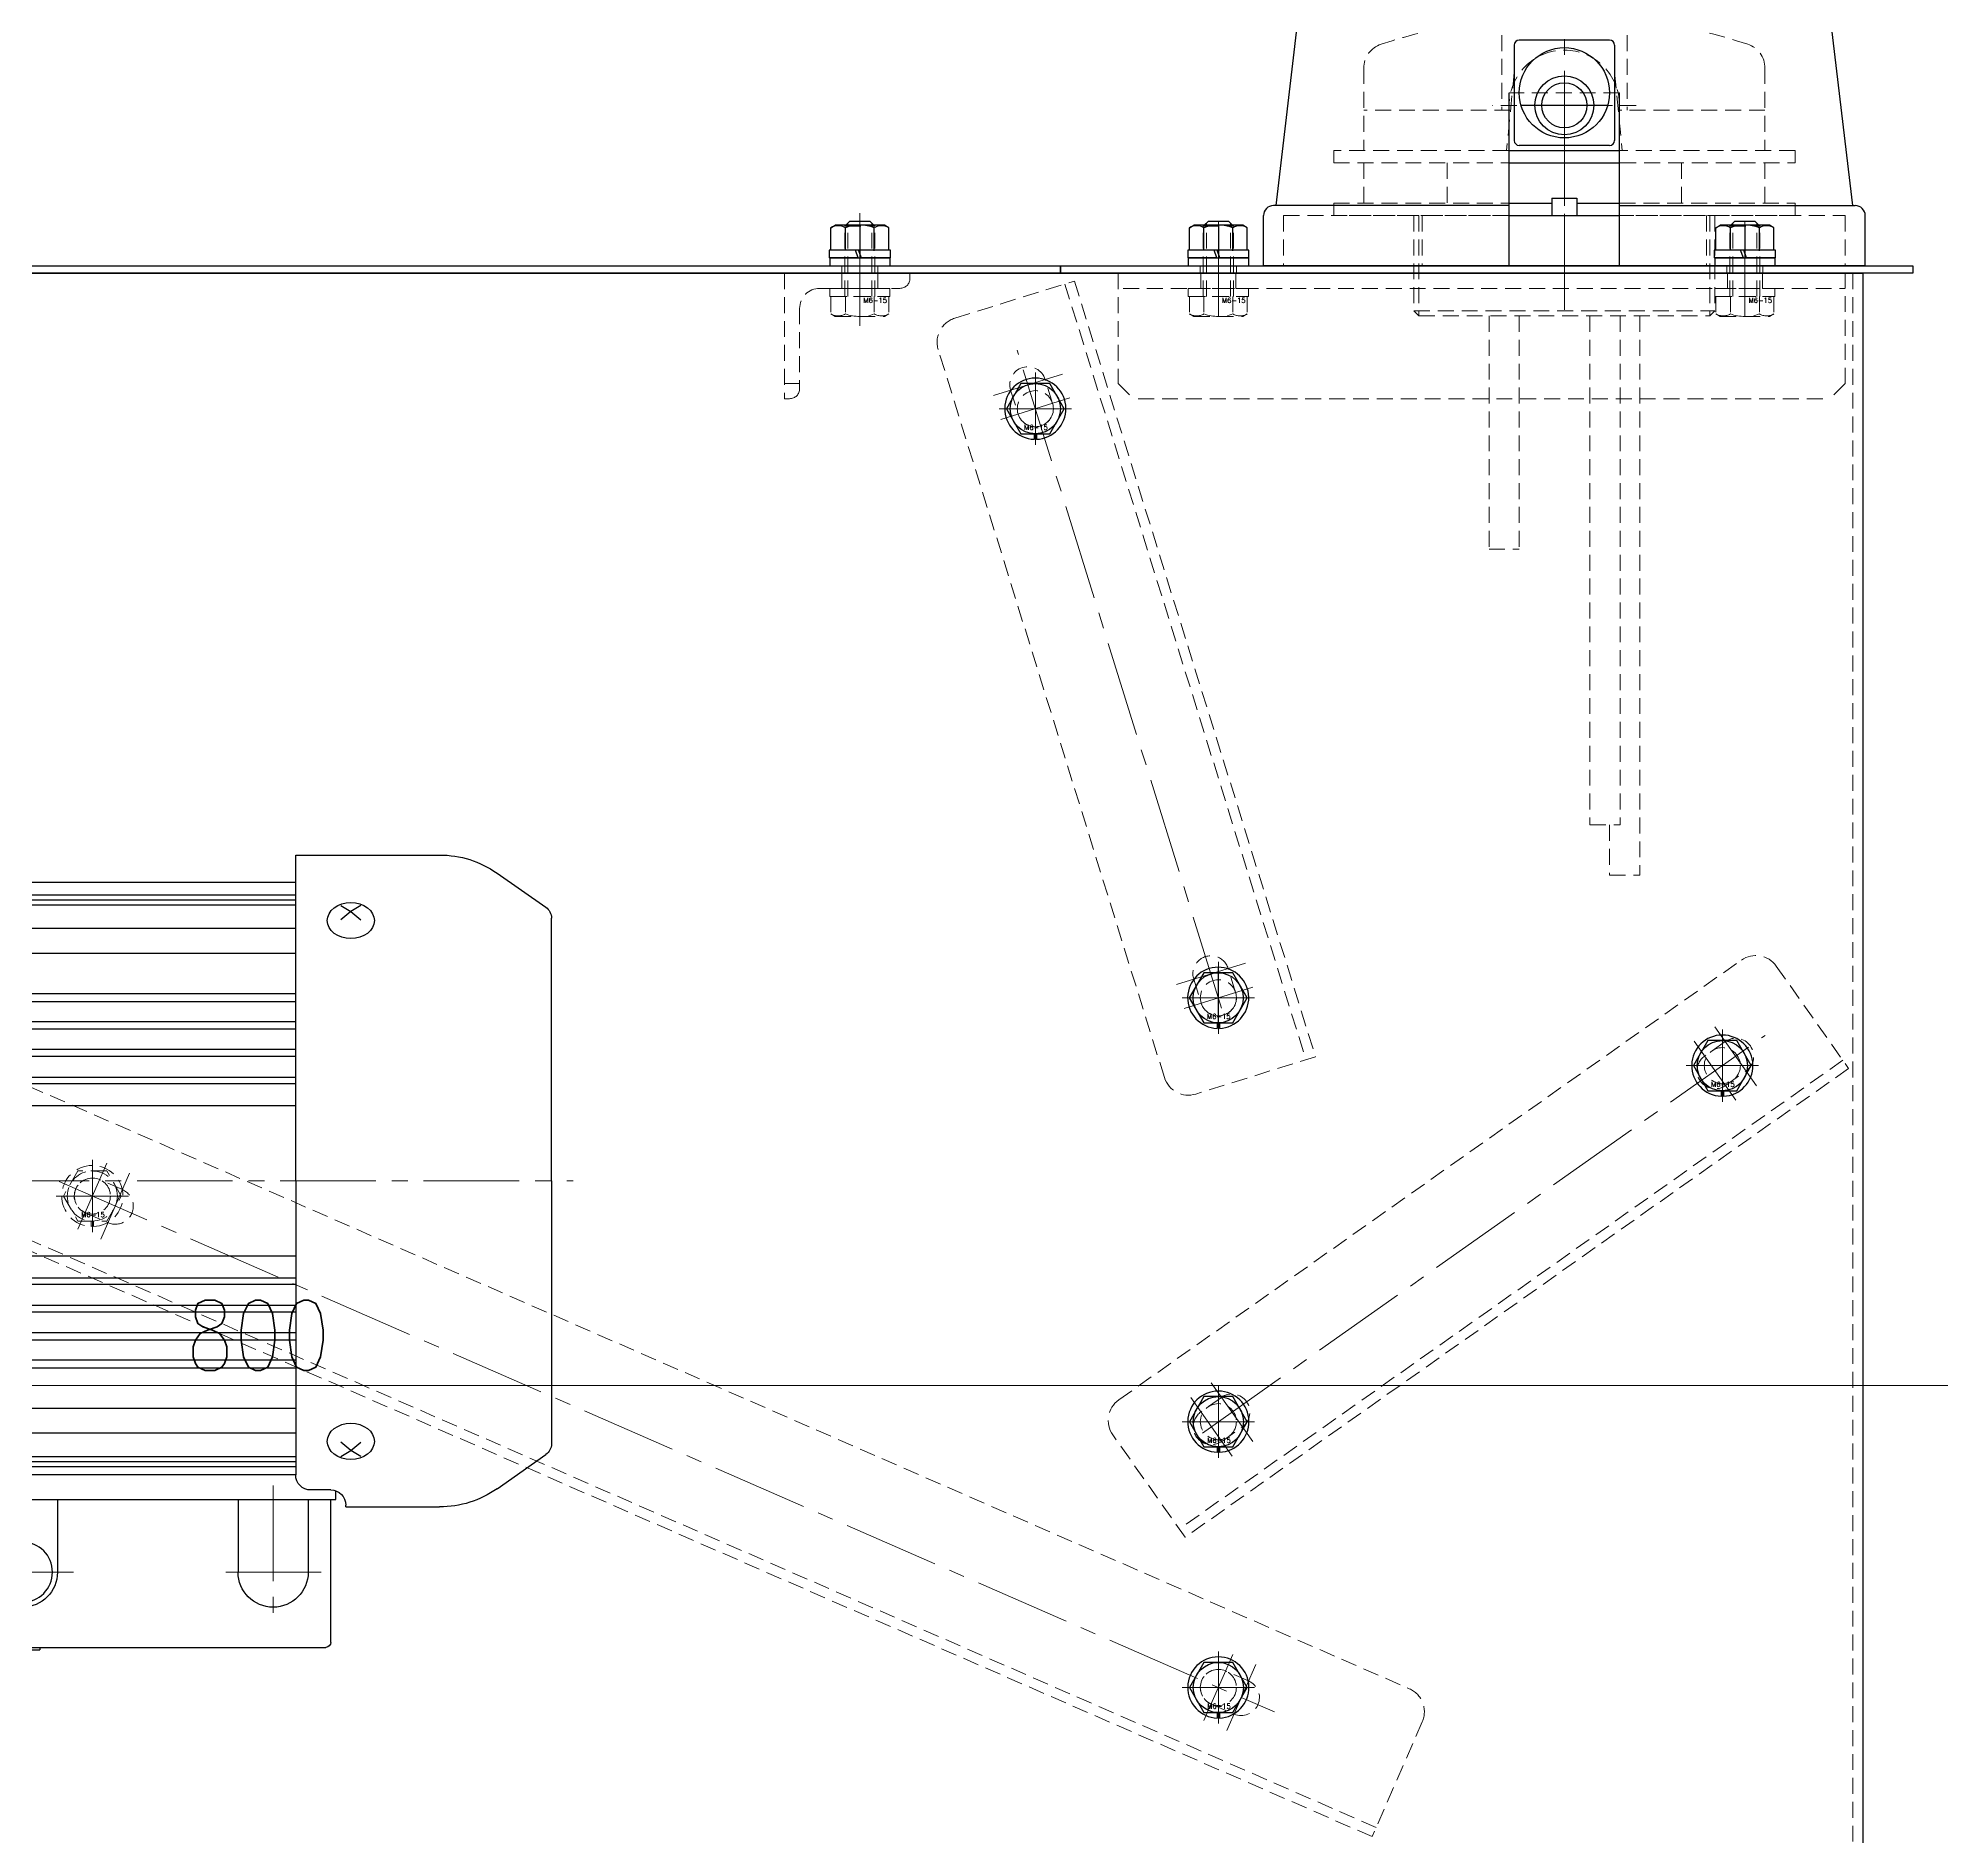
# Model space of a CAD drawing. Header units: millimetres. Extents: x 0 to 10987, y 0 to 7892.
# Drawn here: x 1913.2 to 2292.8, y 2192.1 to 2550.8 of the extents above; entities that cross this region are included whole.
import ezdxf
from ezdxf import colors
from ezdxf.entities.mleader import LeaderData, LeaderLine
from ezdxf.enums import TextEntityAlignment as Align
from ezdxf.math import Vec2, Vec3

# ---------------------------------------------------------------- set-up
doc = ezdxf.new("R2010")
doc.units = ezdxf.units.MM
doc.linetypes.add('CENTER2', pattern=[28.575, 19.05, -3.175, 3.175, -3.175])
doc.linetypes.add('HIDDEN2', pattern=[4.7625, 3.175, -1.5875])
for name, color, linetype, lineweight in [('01_外形線', 7, 'Continuous', 25), ('02_細線', 5, 'Continuous', 13), ('03_かくれ線', 6, 'HIDDEN2', 13), ('04_中心線', 1, 'CENTER2', 9), ('07_寸法線', 3, 'Continuous', 9)]:
    doc.layers.add(name, color=color, linetype=linetype, lineweight=lineweight)
doc.styles.add('KSS_TXT', font='txt.shx', dxfattribs={"bigfont": 'extfont2.shx'})
doc.styles.get("Standard").update_dxf_attribs({"font": 'arial.ttf'})
doc.styles.add('寸法用', font='simplex.shx', dxfattribs={"width": 0.8, "bigfont": '@extfont2.shx'})
doc.dimstyles.new('機械製図用', dxfattribs={"dimtxt": 3.5, "dimasz": 3.5, "dimexe": 2, "dimexo": 0, "dimgap": 1.2, "dimtad": 1, "dimdsep": 46, "dimtxsty": '寸法用', "dimblk": 'OPEN30', "dimcen": 0, "dimclrd": 256, "dimclre": 256, "dimclrt": 7, "dimazin": 2, "dimtm": 1e-09, "dimtfac": 0.75, "dimtmove": 0, "dimatfit": 3, "dimldrblk": 'OPEN30', "dimfxl": 1, "dimlwd": -1, "dimlwe": -1, "dimarcsym": 0})

# ---------------------------------------------------------------- blocks, each defined once
blk = doc.blocks.new('_Open30')
at = {"color": 0, "linetype": 'ByBlock', "lineweight": -2}
for p, q in [((-1, 0.268), (0, 0)), ((0, 0), (-1, -0.268)), ((0, 0), (-1, 0))]:
    blk.add_line(p, q, dxfattribs=at)
blk = doc.blocks.new('*D200')
at = {"layer": '07_寸法線', "transparency": 16777216}
for p, q in [((1557.03, 2160.93), (1557.03, 2284.17)), ((1564.03, 2282.17), (2350.03, 2282.17)), ((2357.03, 2155.93), (2357.03, 2284.17))]:
    blk.add_line(p, q, dxfattribs=at)
at = {"layer": 'Defpoints', "color": 0, "transparency": 16777216}
for p in [(2357.03, 2282.17), (1557.03, 2158.93), (2357.03, 2153.93)]:
    blk.add_point(p, dxfattribs=at)
at = {"layer": '07_寸法線', "transparency": 16777216, "xscale": 7, "yscale": 7, "zscale": 7, "rotation": 180}
blk.add_blockref('_Open30', (1557.03, 2282.17), dxfattribs=at)
at = {"layer": '07_寸法線', "transparency": 16777216, "xscale": 7, "yscale": 7, "zscale": 7}
blk.add_blockref('_Open30', (2357.03, 2282.17), dxfattribs=at)
at = {"layer": '07_寸法線', "color": 7, "transparency": 16777216, "insert": (1957.03, 2292.17), "char_height": 14, "attachment_point": 5, "style": '寸法用'}
blk.add_mtext('800', dxfattribs=at)
blk = doc.blocks.new('GM-SHYF-RH 0.4kW、1／160、＊＊V、60Hza')
at = {"layer": '01_外形線'}
for p, q in [((60, 72), (-105, 72)), ((60, 71), (-105, 71)), ((-84, 65.89), (-86.5, 64.44)), ((-84, 65.89), (-81.5, 64.44)), ((40, 65.89), (37.5, 64.44)), ((40, 65.89), (42.5, 64.44)), ((-86.5, 61.56), (-86.5, 64.44)), ((-84, 60.11), (-86.5, 61.56)), ((-81.5, 61.56), (-84, 60.11)), ((-81.5, 64.44), (-81.5, 61.56)), ((-68.09, 62.5), (24.09, 62.5)), ((37.5, 61.56), (37.5, 64.44)), ((40, 60.11), (37.5, 61.56)), ((42.5, 61.56), (40, 60.11)), ((42.5, 64.44), (42.5, 61.56)), ((-117, 60), (-117, -92)), ((-116, 60), (-116, -92)), ((24.09, 60.5), (-68.09, 60.5)), ((71, -92), (71, 60)), ((72, -92), (72, 60)), ((-242.5, 49), (-271.19, 49)), ((-242.5, -16), (-242.5, 49)), ((-282.67, 45.38), (-292.39, 38.57)), ((-242.5, 43.5), (-145.5, 43.5)), ((-175.5, 43.5), (-145.5, 43.5)), ((-145.5, 43.48), (-119.95, 43.94)), ((-145.5, -16), (-145.5, 43.5)), ((-145.5, 43.5), (-145.5, -16)), ((-255.5, 38.92), (-253.5, 37.74)), ((-251.5, 38.92), (-253.5, 37.74)), ((-242.5, 41), (-145.5, 41)), ((-242.5, 40), (-145.5, 40)), ((-242.5, 39), (-145.5, 39)), ((-139.5, 39.5), (-139.5, 40.5)), ((-139.5, 39.5), (-139.5, 39.1)), ((-128.5, -72.74), (-128.5, 40.74)), ((-293.5, -16), (-293.5, 36.44)), ((-253.5, 37.74), (-255.5, 36.09)), ((-253.5, 37.74), (-251.5, 36.09)), ((-242.5, 34.32), (-145.5, 34.32)), ((-136.5, 36.1), (-131.5, 36.1)), ((-117, 19.45), (-117, 33.23)), ((-107.5, -64.32), (-107.5, 32.32)), ((-105.5, 32.32), (-105.5, -64.32)), ((60.5, -64.32), (60.5, 32.32)), ((62.5, 32.32), (62.5, -64.32)), ((-242.5, 29.37), (-145.5, 29.37)), ((-136.5, 29.18), (-131.5, 29.18)), ((-139.5, 26.18), (-139.5, -16)), ((-136.5, 23), (-131.5, 23)), ((-242.5, 21.32), (-145.5, 21.32)), ((-242.5, 19.71), (-145.5, 19.71)), ((-5, 16.77), (-5, 20.8)), ((-5, 20.8), (5, 20.8)), ((5, 16.77), (5, 20.8)), ((-242.5, 15.75), (-145.5, 15.75)), ((-242.5, 14.28), (-145.5, 14.28)), ((-242.5, 10.19), (-145.5, 10.19)), ((-242.5, 8.83), (-145.5, 8.83)), ((-242.5, 4.64), (-145.5, 4.64)), ((-145.5, 4), (-139.5, 4)), ((-242.5, 3.37), (-145.5, 3.37)), ((-242.5, -1), (-145.5, -1)), ((-293.5, -16), (-293.5, -68.44)), ((-242.5, -16), (-242.5, -74.62)), ((-145.5, -16), (-145.5, -75.5)), ((-145.5, -75.5), (-145.5, -16)), ((-139.5, -58.18), (-139.5, -16)), ((-242.5, -31), (-145.5, -31)), ((-242.5, -35.37), (-145.5, -35.37)), ((-242.5, -36.64), (-145.5, -36.64)), ((-145.5, -36), (-139.5, -36)), ((-242.5, -40.83), (-145.5, -40.83)), ((-242.5, -42.19), (-145.5, -42.19)), ((-242.5, -46.28), (-145.5, -46.28)), ((-242.5, -47.75), (-145.5, -47.75)), ((-242.5, -51.71), (-145.5, -51.71)), ((-117, -51.45), (-117, -65.23)), ((-242.5, -53.32), (-145.5, -53.32)), ((-136.5, -55), (-131.5, -55)), ((-242.5, -61.37), (-145.5, -61.37)), ((-136.5, -61.18), (-131.5, -61.18)), ((-253.5, -69.74), (-255.5, -68.09)), ((-253.5, -69.74), (-251.5, -68.09)), ((-242.5, -66.32), (-145.5, -66.32)), ((-136.5, -68.1), (-131.5, -68.1)), ((-282.67, -77.38), (-292.39, -70.57)), ((-255.5, -70.92), (-253.5, -69.74)), ((-251.5, -70.92), (-253.5, -69.74)), ((-242.5, -71), (-145.5, -71)), ((-242.5, -72), (-145.5, -72)), ((-139.5, -71.5), (-139.5, -71.1)), ((-139.5, -71.5), (-139.5, -71.1)), ((-139.5, -71.5), (-139.5, -72.5)), ((-242.5, -73), (-145.5, -73)), ((-175.5, -74.5), (-242.5, -74.5)), ((-175.5, -79.5), (-175.5, -74.5)), ((-175.5, -75.5), (-145.5, -75.5)), ((-145.5, -75.48), (-119.95, -75.94)), ((-250.5, -79.5), (-250.5, -77.79)), ((-175.5, -79.5), (-250.5, -79.5)), ((-249.5, -77.62), (-245.5, -77.62)), ((-249.5, -108), (-249.5, -79.5)), ((-245, -79.5), (-245, -94)), ((-231, -79.5), (-231, -94)), ((-195, -79.5), (-195, -94)), ((-181, -79.5), (-181, -94)), ((-176.5, -108), (-176.5, -79.5)), ((-252.5, -81), (-271.19, -81)), ((-252.5, -81), (-252.5, -80.62)), ((-84, -92.11), (-86.5, -93.56)), ((-86.5, -96.44), (-86.5, -93.56)), ((-84, -92.11), (-81.5, -93.56)), ((-81.5, -93.56), (-81.5, -96.44)), ((-68.09, -92.5), (24.09, -92.5)), ((24.09, -94.5), (-68.09, -94.5)), ((40, -92.11), (37.5, -93.56)), ((37.5, -96.44), (37.5, -93.56)), ((40, -92.11), (42.5, -93.56)), ((42.5, -93.56), (42.5, -96.44)), ((-84, -97.89), (-86.5, -96.44)), ((-81.5, -96.44), (-84, -97.89)), ((40, -97.89), (37.5, -96.44)), ((42.5, -96.44), (40, -97.89)), ((-105, -103), (60, -103)), ((-105, -104), (60, -104)), ((-177.5, -109), (-248.5, -109)), ((-191.5, -109), (-191.5, -109.5)), ((-183.5, -109.5), (-191.5, -109.5)), ((-186, -109), (-186, -109.5)), ((-183.5, -109), (-183.5, -109.5))]:
    blk.add_line(p, q, dxfattribs=at)
for points in [[(-248.8, 35.92), (-248.89, 36.63), (-249.16, 37.3), (-249.59, 37.93), (-250.18, 38.47), (-250.89, 38.92), (-251.7, 39.25), (-252.58, 39.46), (-253.5, 39.53), (-254.42, 39.46), (-255.3, 39.25), (-256.11, 38.92), (-256.82, 38.47), (-257.41, 37.93), (-257.84, 37.3), (-258.11, 36.63), (-258.2, 35.92), (-258.11, 35.22), (-257.84, 34.54), (-257.41, 33.92), (-256.82, 33.38), (-256.11, 32.93), (-255.3, 32.59), (-254.42, 32.39), (-253.5, 32.32), (-252.58, 32.39), (-251.7, 32.59), (-250.89, 32.93), (-250.18, 33.38), (-249.59, 33.92), (-249.16, 34.54), (-248.89, 35.22)], [(-248.8, -67.92), (-248.89, -67.22), (-249.16, -66.54), (-249.59, -65.92), (-250.18, -65.38), (-250.89, -64.93), (-251.7, -64.59), (-252.58, -64.39), (-253.5, -64.32), (-254.42, -64.39), (-255.3, -64.59), (-256.11, -64.93), (-256.82, -65.38), (-257.41, -65.92), (-257.84, -66.54), (-258.11, -67.22), (-258.2, -67.92), (-258.11, -68.63), (-257.84, -69.3), (-257.41, -69.93), (-256.82, -70.47), (-256.11, -70.92), (-255.3, -71.25), (-254.42, -71.46), (-253.5, -71.53), (-252.58, -71.46), (-251.7, -71.25), (-250.89, -70.92), (-250.18, -70.47), (-249.59, -69.93), (-249.16, -69.3), (-248.89, -68.63)]]:
    blk.add_lwpolyline(points, close=True, dxfattribs=at)
for centre, radius in [((-84, 63), 5.5), ((40, 63), 5.5), ((-102, 57), 10), ((-84, 63), 5), ((40, 63), 5), ((57, 57), 10), ((-102, 57), 7), ((57, 57), 7), ((0, 0), 47.5), ((0, 0), 24), ((-102, -89), 10), ((57, -89), 10), ((-102, -89), 7), ((57, -89), 7), ((-188, -94), 6), ((-84, -95), 5.5), ((-84, -95), 5), ((40, -95), 5.5), ((40, -95), 5)]:
    blk.add_circle(centre, radius, dxfattribs=at)
for centre, radius, start, end in [((-105, 60), 12, 90, 180), ((-105, 60), 11, 90, 180), ((60, 60), 12, 0, 90), ((60, 60), 11, 0, 90), ((-68.09, 57), 5.5, 90, 159.3338), ((24.09, 57), 5.5, 20.6662, 90), ((-84, 63), 13.5, 269.6249, 339.3338), ((-84, 63), 11.5, 269.6249, 339.3338), ((-68.09, 57), 3.5, 90, 159.3338), ((24.09, 57), 3.5, 20.6662, 90), ((40, 63), 13.5, 200.6662, 266.9553), ((40, 63), 11.5, 200.6662, 266.9553), ((-84.11, 46), 5.5, 89.6249, 148.412), ((-84.11, 46), 3.5, 89.6249, 148.412), ((39.1, 46.02), 3.5, 31.5123, 86.9553), ((39.1, 46.02), 5.5, 31.5123, 86.9553), ((-271.19, 29), 20, 90, 125), ((-120, 46.94), 3, 271, 0), ((-102, 57), 15.5, 279.2069, 328.412), ((-102, 57), 17.5, 279.2069, 328.412), ((57, 57), 17.5, 211.5123, 260.7931), ((57, 57), 15.5, 211.5123, 260.7931), ((-142.5, 40.5), 3, 0, 90), ((-131.5, 40.74), 3, 0, 90.9812), ((-290.9, 36.44), 2.6, 125, 180), ((-136.5, 39.1), 3, 180, 270), ((-98, 32.32), 9.5, 99.2069, 180), ((-98, 32.32), 7.5, 99.2069, 180), ((53, 32.32), 7.5, 0, 80.7931), ((53, 32.32), 9.5, 0, 80.7931), ((-131.5, 33.1), 3, 0, 90), ((-136.5, 26.18), 3, 90, 180), ((-131.5, 26.18), 3, 0, 90), ((-136.5, 20), 3, 90, 180), ((0, 0), 17.5, 106.6015, 73.3985), ((-136.5, -52), 3, 180, 270), ((-136.5, -58.18), 3, 180, 270), ((-131.5, -58.18), 3, 270, 0), ((-98, -64.32), 9.5, 180, 260.7931), ((-98, -64.32), 7.5, 180, 260.7931), ((53, -64.32), 7.5, 279.2069, 0), ((53, -64.32), 9.5, 279.2069, 0), ((-136.5, -71.1), 3, 90, 180), ((-131.5, -65.1), 3, 270, 0), ((-290.9, -68.44), 2.6, 180, 235), ((-102, -89), 17.5, 31.586, 80.7931), ((57, -89), 17.5, 99.2069, 148.4898), ((-245.5, -74.62), 3, 270, 0), ((-142.5, -72.5), 3, 270, 0), ((-131.5, -72.74), 3, 269.0188, 0), ((-102, -89), 15.5, 31.586, 80.7931), ((57, -89), 15.5, 99.2069, 148.4898), ((-271.19, -61), 20, 235, 270), ((-249.5, -80.62), 3, 90, 180), ((-120, -78.94), 3, 0, 89), ((-84.11, -78), 5.5, 211.586, 270.3738), ((-84.11, -78), 3.5, 211.586, 270.3738), ((-84, -95), 13.5, 20.6684, 90.3738), ((-84, -95), 11.5, 20.6684, 90.3738), ((40, -95), 13.5, 93.046, 159.3316), ((40, -95), 11.5, 93.046, 159.3316), ((39.1, -78.02), 3.5, 273.046, 328.4898), ((39.1, -78.02), 5.5, 273.046, 328.4898), ((-68.09, -89), 5.5, 200.6684, 270), ((-68.09, -89), 3.5, 200.6684, 270), ((24.09, -89), 3.5, 270, 339.3316), ((24.09, -89), 5.5, 270, 339.3316), ((-238, -94), 7, 180, 0), ((-188, -94), 7, 180, 0), ((-105, -92), 12, 180, 270), ((-105, -92), 11, 180, 270), ((60, -92), 11, 270, 0), ((60, -92), 12, 270, 0), ((-248.5, -108), 1, 180, 270), ((-177.5, -108), 1, 270, 0)]:
    blk.add_arc(centre, radius, start, end, dxfattribs=at)
at = {"layer": '04_中心線'}
for p, q in [((-102, 69.46), (-102, 44.54)), ((-84, 70.38), (-84, 55.61)), ((40, 70.38), (40, 55.61)), ((57, 69.46), (57, 44.54)), ((0, 65.36), (0, -65.36)), ((-76.62, 63), (-91.38, 63)), ((47.38, 63), (32.62, 63)), ((-89.54, 57), (-114.46, 57)), ((69.46, 57), (44.54, 57)), ((65.36, 0), (-65.36, 0)), ((-96.56, -16), (-297.81, -16)), ((-238, -76.72), (-238, -104.7)), ((-188, -76.72), (-188, -104.7)), ((-102, -76.54), (-102, -101.46)), ((57, -76.54), (57, -101.46)), ((-89.54, -89), (-114.46, -89)), ((-84, -87.62), (-84, -102.39)), ((40, -87.62), (40, -102.39)), ((69.46, -89), (44.54, -89)), ((-247.59, -94), (-228.41, -94)), ((-198.19, -94), (-177.81, -94)), ((-76.62, -95), (-91.38, -95)), ((47.38, -95), (32.62, -95))]:
    blk.add_line(p, q, dxfattribs=at)
blk = doc.blocks.new('_TagCircle')
at = {"color": 0, "linetype": 'ByBlock', "lineweight": -2, "transparency": 16777216}
blk.add_circle((0, 0), 4, dxfattribs=at)
at = {"color": 0, "transparency": 16777216, "style": '寸法用'}
blk.add_attdef('タグ番号', text='', height=3, dxfattribs=at).set_placement((0, -1.5), align=Align.CENTER)
blk = doc.blocks.new('_None')

msp = doc.modelspace()

# ---------------------------------------------------------------- linework, layer by layer
for p, q in [((2206.532, 2505.433), (2206.532, 2539.933)), ((2228.532, 2505.433), (2228.532, 2539.933)), ((2206.532, 2515.433), (2228.532, 2515.433))]:
    msp.add_line(p, q)
at = {"layer": '01_外形線'}
for p, q in [((2160.032, 2517.433), (2164.532, 2555.433)), ((2275.032, 2517.433), (2270.532, 2555.433)), ((2207.532, 2549.433), (2207.532, 2530.433)), ((2226.532, 2550.433), (2208.532, 2550.433)), ((2227.532, 2549.433), (2227.532, 2530.433)), ((2208.886, 2537.433), (2226.032, 2537.433)), ((2226.532, 2529.433), (2208.532, 2529.433)), ((2206.532, 2528.433), (2228.532, 2528.433)), ((2206.532, 2525.933), (2228.532, 2525.933)), ((2206.532, 2517.433), (2159.532, 2517.433)), ((2206.532, 2517.933), (2215.032, 2517.933)), ((2215.032, 2518.933), (2220.032, 2518.933)), ((2215.032, 2518.933), (2215.032, 2515.433)), ((2220.032, 2518.933), (2220.032, 2515.433)), ((2228.532, 2517.433), (2275.532, 2517.433)), ((2071.259, 2513.029), (2072.132, 2513.533)), ((2081.932, 2513.533), (2072.132, 2513.533)), ((2074.232, 2513.533), (2075.032, 2514.333)), ((2075.032, 2514.333), (2079.032, 2514.333)), ((2077.032, 2513.433), (2077.032, 2508.433)), ((2079.832, 2513.533), (2079.032, 2514.333)), ((2082.806, 2513.029), (2081.932, 2513.533)), ((2142.759, 2513.029), (2143.632, 2513.533)), ((2153.432, 2513.533), (2143.632, 2513.533)), ((2145.732, 2513.533), (2146.532, 2514.333)), ((2146.532, 2514.333), (2150.532, 2514.333)), ((2148.532, 2513.433), (2148.532, 2508.433)), ((2151.332, 2513.533), (2150.532, 2514.333)), ((2154.306, 2513.029), (2153.432, 2513.533)), ((2157.532, 2505.433), (2157.532, 2515.433)), ((2247.759, 2513.029), (2248.632, 2513.533)), ((2258.432, 2513.533), (2248.632, 2513.533)), ((2250.732, 2513.533), (2251.532, 2514.333)), ((2251.532, 2514.333), (2255.532, 2514.333)), ((2253.532, 2513.433), (2253.532, 2508.433)), ((2256.332, 2513.533), (2255.532, 2514.333)), ((2259.306, 2513.029), (2258.432, 2513.533)), ((2277.532, 2505.433), (2277.532, 2515.433)), ((2071.259, 2508.533), (2071.259, 2513.029)), ((2074.146, 2508.533), (2074.146, 2513.029)), ((2079.919, 2508.433), (2079.919, 2512.929)), ((2082.806, 2508.533), (2082.806, 2513.029)), ((2142.759, 2508.533), (2142.759, 2513.029)), ((2145.646, 2508.533), (2145.646, 2513.029)), ((2151.419, 2508.433), (2151.419, 2512.929)), ((2154.306, 2508.533), (2154.306, 2513.029)), ((2247.759, 2508.533), (2247.759, 2513.029)), ((2250.646, 2508.533), (2250.646, 2513.029)), ((2256.419, 2508.433), (2256.419, 2512.929)), ((2259.306, 2508.533), (2259.306, 2513.029)), ((2076.186, 2508.533), (2070.932, 2508.533)), ((2070.932, 2508.533), (2070.932, 2507.033)), ((2076.732, 2507.033), (2070.932, 2507.033)), ((2071.032, 2507.033), (2083.032, 2507.033)), ((2071.032, 2507.033), (2071.032, 2505.433)), ((2082.806, 2508.533), (2071.259, 2508.533)), ((2076.732, 2507.033), (2076.186, 2508.533)), ((2083.132, 2508.533), (2076.786, 2508.533)), ((2077.332, 2507.033), (2076.786, 2508.533)), ((2077.032, 2508.533), (2077.032, 2507.033)), ((2083.132, 2507.033), (2077.332, 2507.033)), ((2083.032, 2507.033), (2083.032, 2505.433)), ((2083.132, 2507.033), (2083.132, 2508.533)), ((2147.686, 2508.533), (2142.432, 2508.533)), ((2142.432, 2508.533), (2142.432, 2507.033)), ((2148.232, 2507.033), (2142.432, 2507.033)), ((2142.532, 2507.033), (2154.532, 2507.033)), ((2142.532, 2507.033), (2142.532, 2505.433)), ((2154.306, 2508.533), (2142.759, 2508.533)), ((2148.232, 2507.033), (2147.686, 2508.533)), ((2154.632, 2508.533), (2148.286, 2508.533)), ((2148.832, 2507.033), (2148.286, 2508.533)), ((2148.532, 2508.533), (2148.532, 2507.033)), ((2154.632, 2507.033), (2148.832, 2507.033)), ((2154.532, 2507.033), (2154.532, 2505.433)), ((2154.632, 2507.033), (2154.632, 2508.533)), ((2252.686, 2508.533), (2247.432, 2508.533)), ((2247.432, 2508.533), (2247.432, 2507.033)), ((2253.232, 2507.033), (2247.432, 2507.033)), ((2247.532, 2507.033), (2259.532, 2507.033)), ((2247.532, 2507.033), (2247.532, 2505.433)), ((2259.306, 2508.533), (2247.759, 2508.533)), ((2253.232, 2507.033), (2252.686, 2508.533)), ((2259.632, 2508.533), (2253.286, 2508.533)), ((2253.832, 2507.033), (2253.286, 2508.533)), ((2253.532, 2508.533), (2253.532, 2507.033)), ((2259.632, 2507.033), (2253.832, 2507.033)), ((2259.532, 2507.033), (2259.532, 2505.433)), ((2259.632, 2507.033), (2259.632, 2508.533)), ((1555.032, 2505.433), (2117.032, 2505.433)), ((2117.032, 2503.933), (1555.032, 2503.933)), ((1882.032, 2503.933), (2277.032, 2503.933)), ((2071.032, 2505.433), (2083.032, 2505.433)), ((2117.032, 2505.433), (2117.032, 2503.933)), ((2142.532, 2505.433), (2154.532, 2505.433)), ((2277.532, 2505.433), (2157.532, 2505.433)), ((2247.532, 2505.433), (2259.532, 2505.433)), ((2277.032, 2503.933), (2277.032, 2158.933)), ((2109.146, 2481.933), (2106.259, 2476.933)), ((2114.919, 2481.933), (2109.146, 2481.933)), ((2117.806, 2476.933), (2114.919, 2481.933)), ((2106.259, 2476.933), (2109.146, 2471.933)), ((2114.919, 2471.933), (2117.806, 2476.933)), ((2109.146, 2471.933), (2114.919, 2471.933)), ((2111.807, 2471.933), (2111.807, 2470.837)), ((2112.257, 2471.933), (2112.257, 2470.837)), ((2145.613, 2364.463), (2142.726, 2359.463)), ((2151.386, 2364.463), (2145.613, 2364.463)), ((2154.273, 2359.463), (2151.386, 2364.463)), ((2142.726, 2359.463), (2145.613, 2354.463)), ((2151.386, 2354.463), (2154.273, 2359.463)), ((2145.613, 2354.463), (2151.386, 2354.463)), ((2148.274, 2354.463), (2148.274, 2353.368)), ((2148.724, 2354.463), (2148.724, 2353.368)), ((2246.146, 2350.933), (2243.259, 2345.933)), ((2251.919, 2350.933), (2246.146, 2350.933)), ((2254.806, 2345.933), (2251.919, 2350.933)), ((2243.259, 2345.933), (2246.146, 2340.933)), ((2251.919, 2340.933), (2254.806, 2345.933)), ((2246.146, 2340.933), (2251.919, 2340.933)), ((2248.807, 2340.933), (2248.807, 2339.837)), ((2249.257, 2340.933), (2249.257, 2339.837)), ((2145.646, 2279.933), (2142.759, 2274.933)), ((2151.419, 2279.933), (2145.646, 2279.933)), ((2154.306, 2274.933), (2151.419, 2279.933)), ((2142.759, 2274.933), (2145.646, 2269.933)), ((2151.419, 2269.933), (2154.306, 2274.933)), ((2145.646, 2269.933), (2151.419, 2269.933)), ((2148.307, 2269.933), (2148.307, 2268.837)), ((2148.757, 2269.933), (2148.757, 2268.837)), ((2145.646, 2226.933), (2142.759, 2221.933)), ((2151.419, 2226.933), (2145.646, 2226.933)), ((2154.306, 2221.933), (2151.419, 2226.933)), ((2142.759, 2221.933), (2145.646, 2216.933)), ((2151.419, 2216.933), (2154.306, 2221.933)), ((2145.646, 2216.933), (2151.419, 2216.933)), ((2148.307, 2216.933), (2148.307, 2215.837)), ((2148.757, 2216.933), (2148.757, 2215.837))]:
    msp.add_line(p, q, dxfattribs=at)
for points in [[(2220.032, 2517.933), (2228.532, 2517.933)], [(2117.032, 2505.433), (2287.032, 2505.433), (2287.032, 2503.933), (2117.032, 2503.933), (2117.032, 2505.433)]]:
    msp.add_lwpolyline(points, dxfattribs=at)
for centre, radius in [((2217.532, 2539.933), 9), ((2217.532, 2537.433), 5.866), ((2217.532, 2537.433), 4.5), ((2112.032, 2476.933), 5), ((2148.499, 2359.463), 5), ((2249.032, 2345.933), 5), ((2148.532, 2274.933), 5), ((2148.532, 2221.933), 5)]:
    msp.add_circle(centre, radius, dxfattribs=at)
for centre, radius, start, end in [((2208.532, 2549.433), 1, 90, 180), ((2226.532, 2549.433), 1, 0, 90), ((2208.532, 2530.433), 1, 180, 270), ((2226.532, 2530.433), 1, 270, 0), ((2159.532, 2515.433), 2, 90, 180), ((2275.532, 2515.433), 2, 0, 90), ((2072.702, 2510.529), 2.887, 60.00001, 119.99999), ((2077.032, 2505.019), 8.514, 70.18087, 109.81913), ((2081.362, 2510.529), 2.887, 60.00001, 119.99999), ((2144.202, 2510.529), 2.887, 60.00001, 119.99999), ((2148.532, 2505.019), 8.514, 70.18087, 109.81913), ((2152.862, 2510.529), 2.887, 60.00001, 119.99999), ((2249.202, 2510.529), 2.887, 60.00001, 119.99999), ((2253.532, 2505.019), 8.514, 70.18087, 109.81913), ((2257.862, 2510.529), 2.887, 60.00001, 119.99999), ((2112.032, 2476.933), 6.1, 272.11385, 267.88615), ((2112.032, 2476.933), 6, 267.88615, 272.1491), ((2148.499, 2359.463), 6.1, 272.11385, 267.88615), ((2148.499, 2359.463), 6, 267.88615, 272.1491), ((2249.032, 2345.933), 6.1, 272.11385, 267.88615), ((2249.032, 2345.933), 6, 267.88615, 272.1491), ((2148.532, 2274.933), 6.1, 272.11385, 267.88615), ((2148.532, 2274.933), 6, 267.88615, 272.1491), ((2148.532, 2221.933), 6.1, 272.11385, 267.88615), ((2148.532, 2221.933), 6, 267.88615, 272.1491)]:
    msp.add_arc(centre, radius, start, end, dxfattribs=at)
at = {"layer": '02_細線'}
for p, q in [((2074.632, 2513.933), (2074.632, 2513.533)), ((2079.432, 2513.933), (2079.432, 2513.533)), ((2146.132, 2513.933), (2146.132, 2513.533)), ((2150.932, 2513.933), (2150.932, 2513.533)), ((2251.132, 2513.933), (2251.132, 2513.533)), ((2255.932, 2513.933), (2255.932, 2513.533))]:
    msp.add_line(p, q, dxfattribs=at)
at = {"layer": '03_かくれ線'}
for p, q in [((2205.032, 2551.433), (2205.032, 2536.433)), ((2230.032, 2551.433), (2230.032, 2536.433)), ((2177.532, 2544.865), (2177.532, 2528.433)), ((2207.532, 2544.044), (2206.002, 2528.433)), ((2227.532, 2544.044), (2229.063, 2528.433)), ((2257.532, 2544.865), (2257.532, 2528.433)), ((2206.786, 2536.433), (2177.532, 2536.433)), ((2231.858, 2537.394), (2203.207, 2537.394)), ((2228.532, 2539.933), (2206.532, 2539.933)), ((2206.532, 2537.433), (2206.532, 2505.433)), ((2257.532, 2536.433), (2228.279, 2536.433)), ((2228.532, 2537.433), (2228.532, 2505.433)), ((2263.532, 2528.433), (2171.532, 2528.433)), ((2171.532, 2528.433), (2171.532, 2525.933)), ((2171.532, 2525.933), (2263.532, 2525.933)), ((2177.532, 2525.933), (2177.532, 2517.933)), ((2194.162, 2525.933), (2194.162, 2517.933)), ((2217.532, 2525.304), (2217.532, 2497.897)), ((2240.902, 2525.933), (2240.902, 2517.933)), ((2257.532, 2525.933), (2257.532, 2517.933)), ((2263.532, 2525.933), (2263.532, 2528.433)), ((2171.532, 2517.933), (2206.532, 2517.933)), ((2171.532, 2515.433), (2171.532, 2517.933)), ((2228.532, 2517.933), (2263.532, 2517.933)), ((2263.532, 2517.933), (2263.532, 2515.433)), ((2074.032, 2513.333), (2074.232, 2513.533)), ((2074.632, 2499.333), (2074.632, 2513.533)), ((2079.432, 2499.333), (2079.432, 2513.533)), ((2080.032, 2513.333), (2079.832, 2513.533)), ((2145.532, 2513.333), (2145.732, 2513.533)), ((2146.132, 2499.333), (2146.132, 2513.533)), ((2150.932, 2499.333), (2150.932, 2513.533)), ((2151.532, 2513.333), (2151.332, 2513.533)), ((2161.532, 2515.433), (2273.532, 2515.433)), ((2161.532, 2515.433), (2161.532, 2505.433)), ((2263.532, 2515.433), (2171.532, 2515.433)), ((2187.532, 2515.433), (2187.532, 2496.433)), ((2188.532, 2515.433), (2188.532, 2495.433)), ((2189.204, 2515.433), (2189.204, 2505.433)), ((2245.861, 2515.433), (2245.861, 2505.433)), ((2246.532, 2515.433), (2246.532, 2495.433)), ((2247.532, 2515.433), (2247.532, 2496.433)), ((2250.532, 2513.333), (2250.732, 2513.533)), ((2251.132, 2499.333), (2251.132, 2513.533)), ((2255.932, 2499.333), (2255.932, 2513.533)), ((2256.532, 2513.333), (2256.332, 2513.533)), ((2273.532, 2515.433), (2273.532, 2505.433)), ((2074.032, 2513.333), (2080.032, 2513.333)), ((2074.032, 2499.333), (2074.032, 2513.333)), ((2080.032, 2499.333), (2080.032, 2513.333)), ((2145.532, 2513.333), (2151.532, 2513.333)), ((2145.532, 2499.333), (2145.532, 2513.333)), ((2151.532, 2499.333), (2151.532, 2513.333)), ((2250.532, 2513.333), (2256.532, 2513.333)), ((2250.532, 2499.333), (2250.532, 2513.333)), ((2256.532, 2499.333), (2256.532, 2513.333)), ((2077.032, 2495.933), (2077.032, 2508.933)), ((2062.032, 2503.933), (2062.032, 2478.933)), ((2062.032, 2503.933), (2087.032, 2503.933)), ((2073.432, 2503.433), (2073.432, 2505.433)), ((2073.432, 2503.933), (2073.432, 2505.433)), ((2073.432, 2503.933), (2073.432, 2505.433)), ((2073.432, 2505.433), (2073.432, 2503.933)), ((2073.432, 2500.933), (2073.432, 2503.933)), ((2073.432, 2503.933), (2073.432, 2500.933)), ((2080.632, 2503.433), (2080.632, 2505.433)), ((2080.632, 2503.933), (2080.632, 2505.433)), ((2080.632, 2503.933), (2080.632, 2505.433)), ((2080.632, 2505.433), (2080.632, 2503.933)), ((2080.632, 2500.933), (2080.632, 2503.933)), ((2080.632, 2503.933), (2080.632, 2500.933)), ((2087.032, 2503.933), (2087.032, 2502.933)), ((2095.954, 2494.975), (2119.828, 2502.393)), ((2119.828, 2502.393), (2167.901, 2347.691)), ((2128.532, 2503.933), (2128.532, 2481.933)), ((2129.532, 2503.933), (2273.532, 2503.933)), ((2144.932, 2505.433), (2144.932, 2503.933)), ((2145.032, 2500.933), (2145.032, 2503.933)), ((2152.032, 2500.933), (2152.032, 2503.933)), ((2152.132, 2505.433), (2152.132, 2503.933)), ((2161.532, 2505.433), (2166.532, 2505.433)), ((2166.532, 2505.433), (2273.532, 2505.433)), ((2187.532, 2505.433), (2187.532, 2503.933)), ((2247.532, 2505.433), (2247.532, 2503.933)), ((2249.932, 2505.433), (2249.932, 2503.933)), ((2250.032, 2500.933), (2250.032, 2503.933)), ((2257.032, 2500.933), (2257.032, 2503.933)), ((2257.132, 2505.433), (2257.132, 2503.933)), ((2273.532, 2481.933), (2273.532, 2503.933)), ((2275.032, 2503.933), (2275.032, 2135.933)), ((2069.032, 2500.933), (2085.032, 2500.933)), ((2071.032, 2500.933), (2083.032, 2500.933)), ((2071.032, 2500.933), (2071.032, 2499.333)), ((2071.032, 2499.333), (2083.032, 2499.333)), ((2071.259, 2499.333), (2071.259, 2495.837)), ((2071.259, 2499.333), (2082.806, 2499.333)), ((2074.146, 2499.333), (2074.146, 2495.837)), ((2079.919, 2499.333), (2079.919, 2495.837)), ((2082.806, 2499.333), (2082.806, 2495.837)), ((2083.032, 2500.933), (2083.032, 2499.333)), ((2117.918, 2501.8), (2165.991, 2347.097)), ((2129.532, 2500.933), (2273.532, 2500.933)), ((2142.532, 2500.933), (2154.532, 2500.933)), ((2142.532, 2500.933), (2142.532, 2499.333)), ((2142.532, 2499.333), (2154.532, 2499.333)), ((2142.759, 2499.333), (2142.759, 2495.837)), ((2142.759, 2499.333), (2154.306, 2499.333)), ((2145.646, 2499.333), (2145.646, 2495.837)), ((2151.419, 2499.333), (2151.419, 2495.837)), ((2154.306, 2499.333), (2154.306, 2495.837)), ((2154.532, 2500.933), (2154.532, 2499.333)), ((2247.532, 2500.933), (2259.532, 2500.933)), ((2247.532, 2500.933), (2247.532, 2499.333)), ((2247.532, 2499.333), (2259.532, 2499.333)), ((2247.759, 2499.333), (2247.759, 2495.837)), ((2247.759, 2499.333), (2259.306, 2499.333)), ((2250.646, 2499.333), (2250.646, 2495.837)), ((2256.419, 2499.333), (2256.419, 2495.837)), ((2259.306, 2499.333), (2259.306, 2495.837)), ((2259.532, 2500.933), (2259.532, 2499.333)), ((2065.032, 2496.933), (2065.032, 2480.933)), ((2071.259, 2495.837), (2072.132, 2495.333)), ((2072.132, 2495.333), (2081.932, 2495.333)), ((2082.806, 2495.837), (2081.932, 2495.333)), ((2142.759, 2495.837), (2143.632, 2495.333)), ((2143.632, 2495.333), (2153.432, 2495.333)), ((2154.306, 2495.837), (2153.432, 2495.333)), ((2187.532, 2496.433), (2247.532, 2496.433)), ((2187.532, 2496.433), (2188.532, 2495.433)), ((2188.532, 2495.433), (2246.532, 2495.433)), ((2202.511, 2495.433), (2202.511, 2448.933)), ((2208.511, 2495.433), (2208.511, 2448.933)), ((2222.625, 2495.433), (2222.625, 2393.933)), ((2228.625, 2495.433), (2228.625, 2393.933)), ((2232.553, 2495.433), (2232.553, 2383.933)), ((2246.532, 2495.433), (2247.532, 2496.433)), ((2247.759, 2495.837), (2248.632, 2495.333)), ((2248.632, 2495.333), (2258.432, 2495.333)), ((2259.306, 2495.837), (2258.432, 2495.333)), ((2137.769, 2343.563), (2092.663, 2488.716)), ((2065.032, 2481.933), (2062.032, 2481.933)), ((2128.532, 2481.933), (2131.532, 2478.933)), ((2273.532, 2481.933), (2270.532, 2478.933)), ((2062.032, 2478.933), (2063.032, 2478.933)), ((2132.532, 2478.933), (2270.532, 2478.933)), ((2202.511, 2448.933), (2208.511, 2448.933)), ((2222.625, 2393.933), (2228.625, 2393.933)), ((2226.553, 2393.933), (2226.553, 2383.933)), ((2226.553, 2383.933), (2232.553, 2383.933)), ((2128.677, 2279.272), (2252.822, 2366.976)), ((2259.79, 2365.777), (2274.216, 2345.359)), ((2273.062, 2346.992), (2140.749, 2253.518)), ((2167.901, 2347.691), (2144.027, 2340.272)), ((2274.216, 2345.359), (2141.903, 2251.884)), ((1921.099, 2324.933), (1918.212, 2319.933)), ((1926.873, 2324.933), (1921.099, 2324.933)), ((1929.759, 2319.933), (1926.873, 2324.933)), ((2179.993, 2194.018), (1886.708, 2322.018)), ((1918.212, 2319.933), (1921.099, 2314.933)), ((1926.873, 2314.933), (1929.759, 2319.933)), ((1921.099, 2314.933), (1926.873, 2314.933)), ((1923.761, 2314.933), (1923.761, 2313.837)), ((1924.211, 2314.933), (1924.211, 2313.837)), ((2141.903, 2251.884), (2127.478, 2272.303))]:
    msp.add_line(p, q, dxfattribs=at)
for points in [[(2113.986, 2482.776, 1), (2107.111, 2480.64), (2108.594, 2475.865, 1), (2115.47, 2478.001)], [(2150.486, 2365.317, 1), (2143.611, 2363.18), (2145.094, 2358.405, 1), (2151.97, 2360.542)], [(2253.753, 2344.86, 1), (2249.599, 2350.741), (2245.515, 2347.856, 1), (2249.669, 2341.975)], [(1895.908, 2343.098, -0.4142136), (1902.491, 2345.681), (2186.61, 2221.681, -0.4142136), (2189.193, 2215.098), (2179.193, 2192.185), (1885.908, 2320.185)], [(1927.115, 2314.602, 1), (1929.995, 2321.201), (1925.412, 2323.201, 1), (1922.532, 2316.602)], [(2153.294, 2273.889, 1), (2149.139, 2279.77), (2145.056, 2276.885, 1), (2149.21, 2271.004)], [(2151.675, 2216.634, 1), (2154.555, 2223.233), (2149.972, 2225.233, 1), (2147.092, 2218.634)]]:
    msp.add_lwpolyline(points, format="xyb", close=True, dxfattribs=at)
for centre, radius in [((2112.032, 2476.933), 3.6), ((2148.532, 2359.463), 3.6), ((2249.032, 2345.933), 3.6), ((1923.986, 2319.933), 5), ((1923.986, 2319.933), 3.6), ((2148.532, 2274.933), 3.6), ((2148.532, 2221.933), 3.6)]:
    msp.add_circle(centre, radius, dxfattribs=at)
for centre, radius, start, end in [((2217.532, 2437.647), 117.786, 71.9213, 108.0787), ((2182.532, 2544.865), 5, 108.0787, 180), ((2217.532, 2537.433), 11, 0, 180), ((2252.532, 2544.865), 5, 0, 71.9213), ((2085.032, 2502.933), 2, 270, 0), ((2069.032, 2496.933), 4, 90, 180), ((2072.702, 2498.337), 2.887, 240.00001, 299.99999), ((2077.032, 2503.847), 8.514, 250.18087, 289.81913), ((2081.362, 2498.337), 2.887, 240.00001, 299.99999), ((2097.438, 2490.2), 5, 107.26238, 197.26238), ((2144.202, 2498.337), 2.887, 240.00001, 299.99999), ((2148.532, 2503.847), 8.514, 250.18087, 289.81913), ((2152.862, 2498.337), 2.887, 240.00001, 299.99999), ((2249.202, 2498.337), 2.887, 240.00001, 299.99999), ((2253.532, 2503.847), 8.514, 250.18087, 289.81913), ((2257.862, 2498.337), 2.887, 240.00001, 299.99999), ((2063.032, 2480.933), 2, 270, 0), ((2255.707, 2362.892), 5, 35.23997, 125.23997), ((2142.544, 2345.047), 5, 197.26238, 287.26238), ((1923.986, 2319.933), 6.1, 272.11385, 267.88615), ((1923.986, 2319.933), 6, 267.88615, 272.1491), ((2131.562, 2275.188), 5, 125.23997, 215.23997)]:
    msp.add_arc(centre, radius, start, end, dxfattribs=at)
at = {"layer": '04_中心線'}
for p, q in [((2217.532, 2496.672), (2217.532, 2576.493)), ((2077.032, 2515.933), (2077.032, 2493.433)), ((2077.032, 2493.433), (2077.032, 2515.433)), ((2077.032, 2496.433), (2077.032, 2515.433)), ((2077.032, 2493.933), (2077.032, 2515.433)), ((2077.032, 2514.333), (2077.032, 2495.333)), ((2148.532, 2514.333), (2148.532, 2495.333)), ((2253.532, 2514.333), (2253.532, 2495.333)), ((2148.532, 2498.433), (2148.532, 2510.933)), ((2217.532, 2498.433), (2217.532, 2510.933)), ((2253.532, 2498.433), (2253.532, 2510.933)), ((2077.032, 2495.433), (2077.032, 2508.433)), ((2148.532, 2495.933), (2148.532, 2508.933)), ((2253.532, 2495.933), (2253.532, 2508.933)), ((2149.185, 2357.373), (2108.412, 2488.584)), ((2117.424, 2483.845), (2103.673, 2479.571)), ((2112.032, 2469.733), (2112.032, 2484.133)), ((2112.032, 2483.033), (2112.032, 2470.833)), ((2104.832, 2476.933), (2119.232, 2476.933)), ((2118.908, 2479.07), (2105.157, 2474.797)), ((2118.132, 2476.933), (2105.932, 2476.933)), ((2153.924, 2366.385), (2140.173, 2362.112)), ((2148.499, 2365.563), (2148.499, 2353.363)), ((2148.532, 2352.263), (2148.532, 2366.663)), ((2155.408, 2361.61), (2141.722, 2357.357)), ((2141.332, 2359.463), (2155.732, 2359.463)), ((2154.599, 2359.463), (2142.399, 2359.463)), ((2145.336, 2272.675), (2257.556, 2351.955)), ((2251.747, 2339.035), (2243.438, 2350.796)), ((2255.83, 2341.92), (2247.521, 2353.681)), ((2249.032, 2338.733), (2249.032, 2353.133)), ((2249.032, 2352.033), (2249.032, 2339.833)), ((2241.832, 2345.933), (2256.232, 2345.933)), ((2255.132, 2345.933), (2242.932, 2345.933)), ((1921.106, 2313.334), (1926.839, 2326.469)), ((1923.986, 2312.733), (1923.986, 2327.133)), ((1923.986, 2326.033), (1923.986, 2313.833)), ((1925.689, 2311.334), (1931.421, 2324.469)), ((1916.786, 2319.933), (1931.186, 2319.933)), ((1917.387, 2322.813), (2159.714, 2217.053)), ((1930.086, 2319.933), (1917.886, 2319.933)), ((2155.371, 2270.949), (2147.062, 2282.71)), ((2148.532, 2267.733), (2148.532, 2282.133)), ((2151.287, 2268.064), (2143.018, 2279.769)), ((2148.532, 2281.033), (2148.532, 2268.833)), ((2141.332, 2274.933), (2155.732, 2274.933)), ((2154.632, 2274.933), (2142.432, 2274.933)), ((2148.532, 2214.733), (2148.532, 2229.133)), ((2145.652, 2215.334), (2151.412, 2228.532)), ((2148.532, 2228.033), (2148.532, 2215.833)), ((2150.235, 2213.334), (2155.995, 2226.532)), ((2141.332, 2221.933), (2155.732, 2221.933)), ((2154.632, 2221.933), (2142.432, 2221.933))]:
    msp.add_line(p, q, dxfattribs=at)

# ---------------------------------------------------------------- block references
at = {"xscale": -1}
msp.add_blockref('GM-SHYF-RH 0.4kW、1／160、＊＊V、60Hza', (1722.032, 2338.933), dxfattribs=at)

# ---------------------------------------------------------------- texts
at = {"layer": '03_かくれ線', "style": 'KSS_TXT'}
for p in [(2077.747, 2498.042), (2149.247, 2498.042), (2254.247, 2498.042), (2109.797, 2472.704), (2146.264, 2355.234), (2246.797, 2341.704), (1921.751, 2315.704), (2146.297, 2270.704), (2146.297, 2217.704)]:
    msp.add_text('M6-15', height=1, dxfattribs=at).set_placement(p)

# ---------------------------------------------------------------- dimensions: what is measured, and where the dimension line sits
at = {"layer": '07_寸法線'}
dim = msp.add_linear_dim(base=(2357.032, 2282.175), p1=(1557.032, 2158.933), p2=(2357.032, 2153.933), dimstyle='機械製図用', override={"dimtxt": 14, "dimasz": 7, "dimexo": 2, "dimgap": 3}, dxfattribs=at)
dim.commit()
dim.dimension.update_dxf_attribs({"geometry": '*D200', "text_midpoint": (1957.032, 2292.175)})

# ---------------------------------------------------------------- leaders
ml = msp.add_multileader_block('Standard', dxfattribs=at)
ml.set_content('_TagCircle', color=256, scale=-10.5)
ml.set_attribute('タグ番号', '1A', width=0)
ml.set_leader_properties()
ml.set_arrow_properties(name='NONE')
ml.build(insert=Vec2(0, 0))
ml.multileader.update_dxf_attribs({"dogleg_length": 1, "arrow_head_size": 36.75, "scale": 6})
ctx = ml.context
ctx.base_point, ctx.scale, ctx.char_height, ctx.arrow_head_size, ctx.landing_gap_size, ctx.plane_origin = Vec3(8943.466, 2201.866), 6, 42, 36.75, 21, Vec3(8203.481, 2141.535)
ctx.text_align_type = 2
notes = []
notes.append((ctx, [(0, (0, 0, 0), (0, 0), (1, 0), 1, [])]))
ctx.block.insert, ctx.block.scale = Vec3(8964.466, 2201.866), Vec3(-10.5, 10.5, 10.5)
for ctx, leaders in notes:
    for number, flags, end, landing, length, lines in leaders:
        leader = LeaderData()
        leader.index, (leader.has_last_leader_line, leader.has_dogleg_vector, leader.attachment_direction) = number, flags
        leader.last_leader_point, leader.dogleg_vector, leader.dogleg_length = Vec3(end), Vec3(landing), length
        for number, points, colour, breaks in lines:
            line = LeaderLine()
            line.index, line.vertices, line.color, line.breaks = number, Vec3.list(points), colors.encode_raw_color(colour), breaks
            leader.lines.append(line)
        ctx.leaders.append(leader)

doc.saveas('drawing.dxf')
